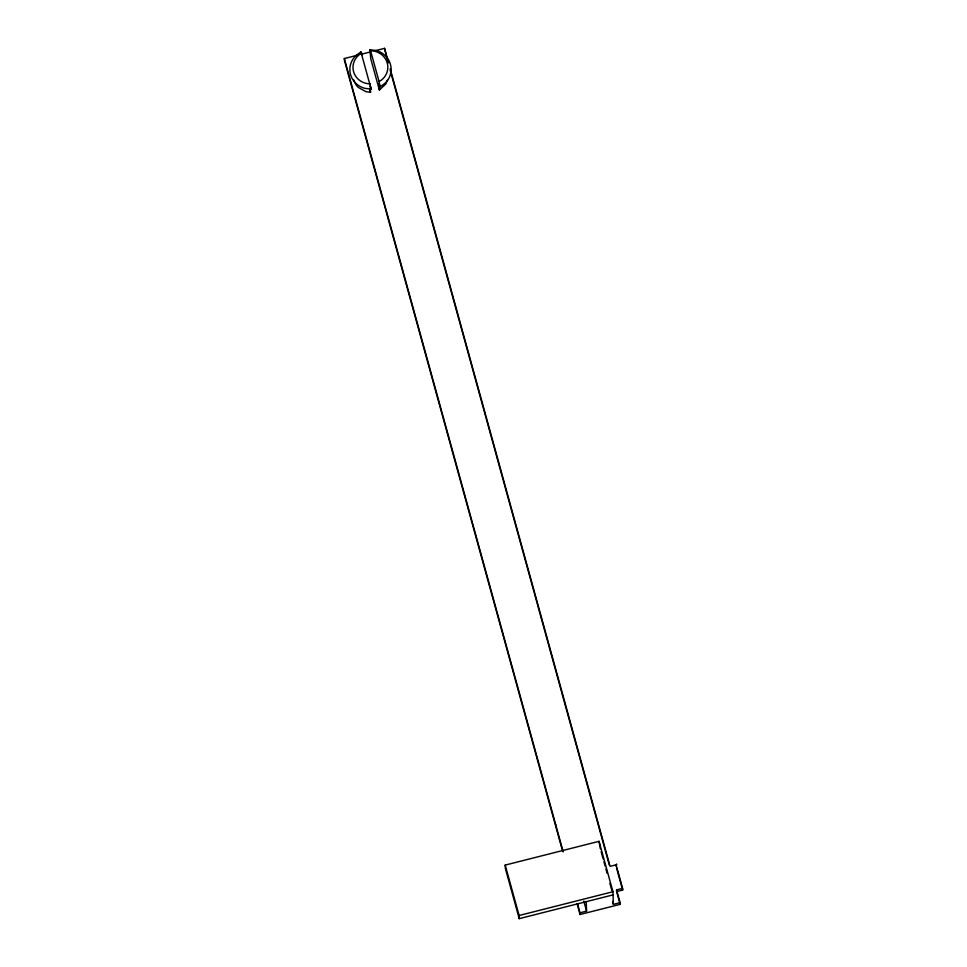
<?xml version="1.0" encoding="UTF-8"?>
<svg xmlns="http://www.w3.org/2000/svg" width="967" height="967" viewBox="0 0 967 967"><rect width="100%" height="100%" fill="white"/><g stroke="black" fill="none" stroke-linecap="round" stroke-linejoin="round"><path stroke-width="1.45" d="M387.513 80.019L385.76 84.008L379.378 90.028L370.881 59.217L369.781 49.716L375.994 50.502A20.549 19.582 -2 0 1 385.035 83.283L380.043 86.909L379.161 83.718L379.378 90.028M360.921 51.952L355.929 55.59A20.549 19.582 -2 0 0 364.97 88.36L371.171 89.145L360.921 51.952L361.803 55.143M562.528 850.875L344.397 60.22L344.337 58.54L357.27 55.264M361.573 54.176L370.192 51.988M374.495 50.9L384.552 48.35L388.565 62.903M613.054 894.886L519.219 918.65L505.318 868.245L505.209 865.09L599.044 841.326L612.945 891.731L613.38 904.363L620.089 902.658L616.571 889.906L622.603 888.371L616.112 864.824L610.08 866.347L390.172 68.73M519.219 918.65L519.11 915.495L612.945 891.731M577.094 903.722L580.067 914.492L620.149 904.35L616.632 891.586L622.663 890.063L622.603 888.371M580.067 914.492L580.007 912.812L586.57 911.144L586.244 901.679M371.171 89.145L370.301 85.966L370.518 92.276L366.034 91.708L358.298 87.429A17.321 16.499 -2 0 1 353.849 80.019M369.781 49.716L370.591 50.792A17.321 16.499 -2 0 1 387.259 63.06A17.321 16.499 -2 0 1 379.088 81.615L380.043 86.909M616.608 864.014L616.777 864.655M616.547 867.895L622.663 890.063M387.018 58.769L384.552 48.35M390.233 70.41L609.331 865.127M600.35 848.796L599.044 841.326M601.148 851.685L603.13 858.877M603.928 861.766L605.112 866.081M605.91 868.958L607.095 873.286M609.875 883.367L611.869 890.559M612.595 901.474L613.38 904.363M370.591 50.792L379.088 81.615M369.745 89.472L370.518 92.276M583.802 901.075L586.57 911.144M344.337 58.54L563.217 851.903M577.662 904.302L580.007 912.812M505.209 865.09L519.11 915.495M620.089 902.658L620.149 904.35M616.112 864.824L616.172 866.505M616.571 889.906L616.632 891.586M555.735 824.766L555.795 826.447M370.228 83.851A17.321 16.499 -2 0 1 353.559 71.594A17.321 16.499 -2 0 1 361.731 53.04"/></g></svg>
